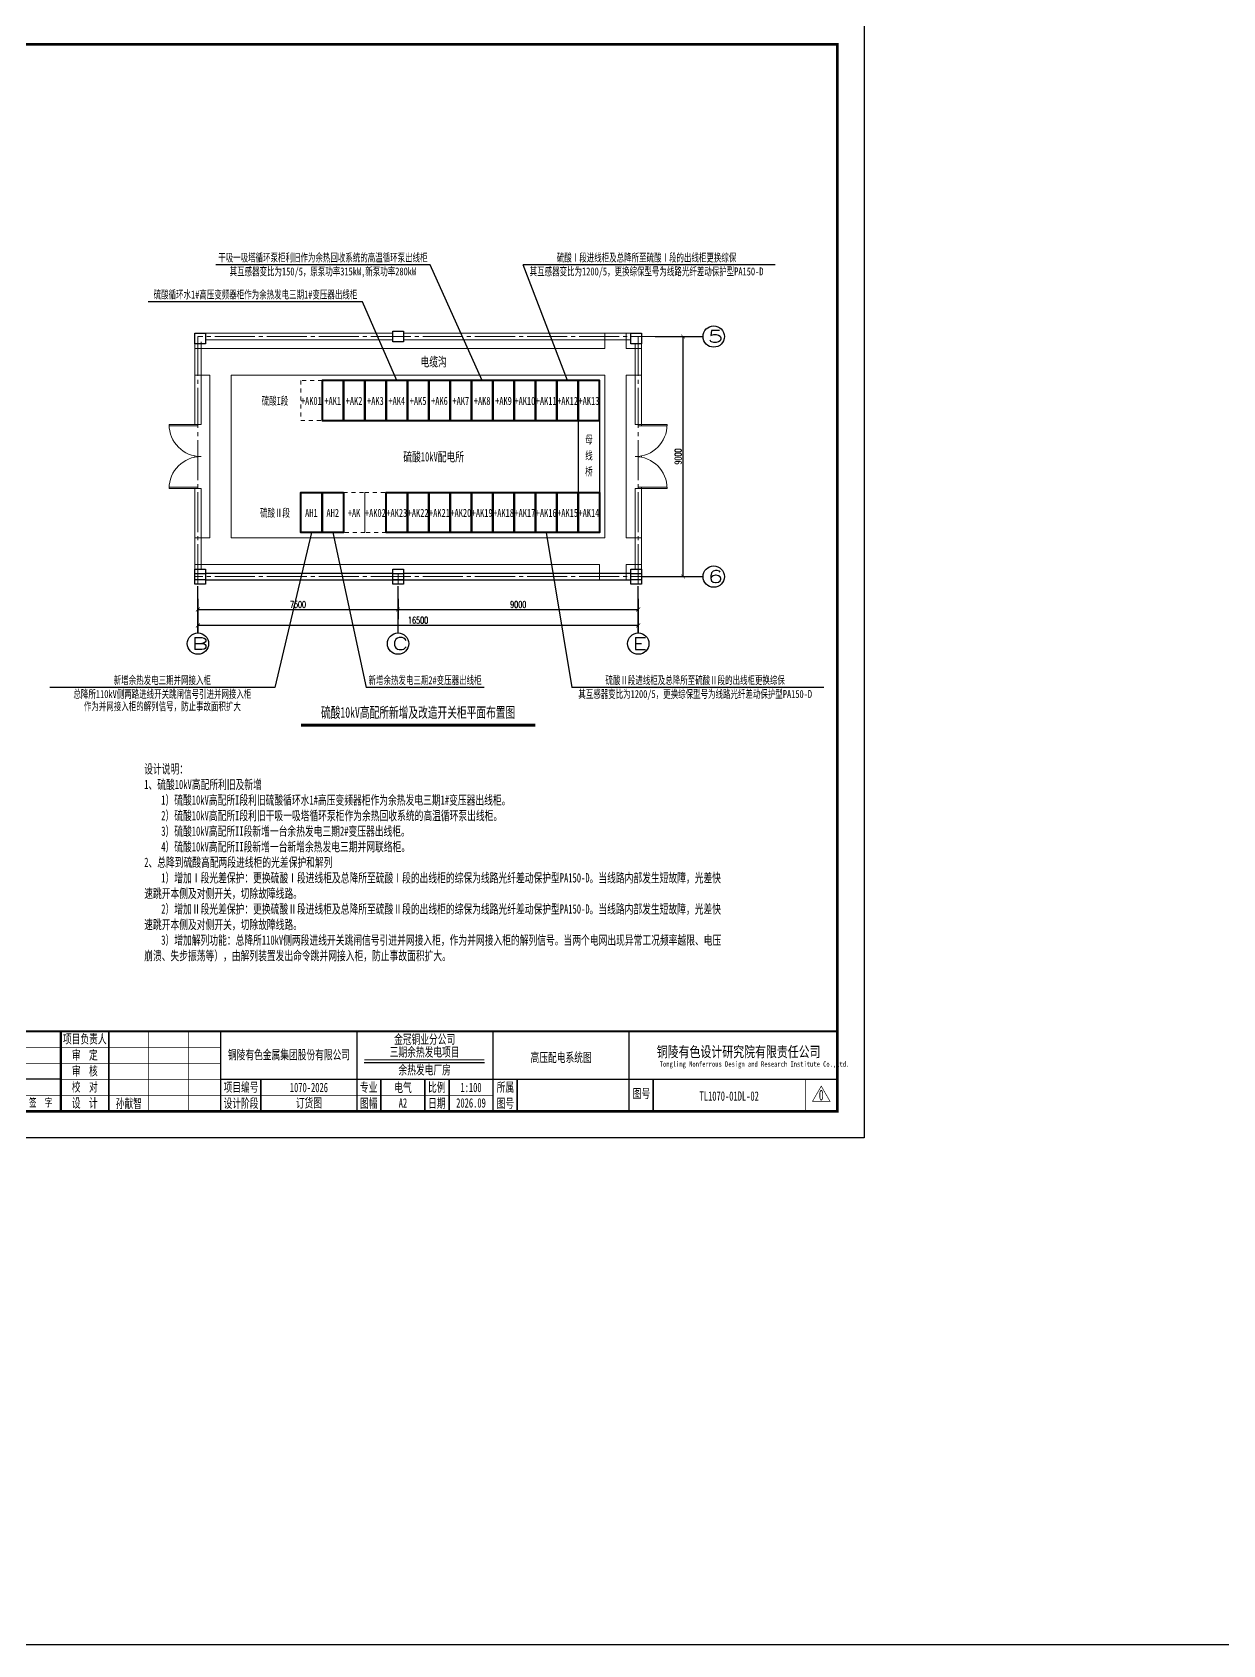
# Model space of a CAD drawing. Header units: millimetres. Extents: x -24326 to 675674, y 148048 to 606396.
# Drawn here: x 124208 to 168815, y 388048 to 448505 of the extents above; entities that cross this region are included whole.
import ezdxf
from ezdxf.enums import TextEntityAlignment as Align

# ---------------------------------------------------------------- set-up
doc = ezdxf.new("R2010")
doc.units = ezdxf.units.MM
for name, pattern in [('EB_DASH', [6, 3, -3]), ('EB_DASHDOT', [39, 30, -3, 3, -3]), ('常规', [20, 10, 0, 10])]:
    doc.linetypes.add(name, pattern=pattern)
for name, color, linetype in [('AXIS', 3, 'Continuous'), ('AXIS_TEXT', 7, 'Continuous'), ('TEXT', 4, 'Continuous'), ('图框', 7, 'Continuous'), ('文字', 7, 'Continuous'), ('照明平面导线层', 3, 'Continuous'), ('照明平面设备层', 1, 'Continuous')]:
    doc.layers.add(name, color=color, linetype=linetype)
for name, color, linetype, lineweight in [('CAXA0层', 7, 'Continuous', 25), ('CAXA1', 1, 'EB_DASHDOT', 25), ('CAXA3', 7, 'Continuous', 25), ('SW', 8, 'Continuous', 20)]:
    doc.layers.add(name, color=color, linetype=linetype, lineweight=lineweight)
doc.styles.add('_TCH_AXIS', font='COMPLEX', dxfattribs={"bigfont": 'GBCBIG'})
doc.styles.add('BcDimText', font='txt.shx', dxfattribs={"width": 0.667, "height": 250, "bigfont": 'hztxt.shx'})
doc.styles.add('HZ', font='simsun.ttf', dxfattribs={"width": 0.75})
doc.styles.add('标准', font='NSimSun.ttf', dxfattribs={"width": 0.667})
doc.dimstyles.new('BC_DIMLFAC_Arch_100.0000_1.0000_1.0000_0_MM_0_1.5000', dxfattribs={"dimtxt": 250, "dimasz": 150, "dimexe": 125, "dimexo": 62.5, "dimgap": 62.5, "dimtad": 1, "dimdec": 4, "dimzin": 0, "dimdsep": 46, "dimtxsty": 'BcDimText', "dimblk": 'ARCHTICK', "dimcen": 250, "dimadec": 0, "dimazin": 0, "dimtfac": 1, "dimtdec": 4, "dimtix": 1, "dimtmove": 0, "dimatfit": 3, "dimfxl": 1, "dimtolj": 1, "dimtzin": 0, "dimarcsym": 0})

# ---------------------------------------------------------------- blocks, each defined once
blk = doc.blocks.new('3')
at = {"layer": 'TEXT', "color": 7, "lineweight": 25, "style": 'HZ', "width": 0.75}
for s, height, p in [('铜陵有色设计研究院有限责任公司', 400, (221501, 249018)), ('Tongling Nonferrous Design and Research Institute Co.,Ltd.', 200, (221613, 248659))]:
    blk.add_text(s, height=height, dxfattribs=at).set_placement(p)
blk = doc.blocks.new('铜陵有色图签02')
at = {"layer": '图框', "linetype": 'Continuous', "lineweight": 50}
for p, q in [((-38401, 3003), (-38401, 1)), ((-29100, 3001), (-29100, 0))]:
    blk.add_line(p, q, dxfattribs=at)
at = {"layer": '图框', "color": 7, "linetype": 'Continuous', "lineweight": 25}
for p, q in [((-36201, 3010), (-36201, 9)), ((-34701, 3010), (-34701, 9)), ((-33401, 3017), (-33401, 16)), ((-31901, 3017), (-31901, 16)), ((-30601, 3017), (-30601, 16)), ((-29100, 1201), (-37501, 1201))]:
    blk.add_line(p, q, dxfattribs=at)
at = {"layer": '图框', "color": 7, "linetype": 'Continuous', "lineweight": 35}
for p, q in [((-27300, 3001), (-27300, 1)), ((-21600, 1197), (-21600, -3)), ((-17100, 1200), (-17100, 0)), ((-15450, 0), (-15450, 1200)), ((-14550, 1200), (-14550, 0)), ((-12000, 1201), (-12000, 1)), ((-6900, 1202), (-6900, 2))]:
    blk.add_line(p, q, dxfattribs=at)
at = {"layer": '图框', "lineweight": 25}
blk.add_line((-17723, 1830), (-13223, 1830), dxfattribs=at)
at = {"layer": '图框', "lineweight": 70, "const_width": 70}
blk.add_lwpolyline([(-17980, 3001), (0, 3001), (-38401, 3001)], dxfattribs=at)
at = {"layer": '图框', "linetype": 'Continuous', "lineweight": 50, "const_width": 50}
for points in [[(-23100, 3001), (-23100, 1)], [(-18000, 3000), (-18000, 0)]]:
    blk.add_lwpolyline(points, dxfattribs=at)
at = {"layer": '图框', "lineweight": 50, "const_width": 50}
for points in [[(-12900, 3001), (-12900, 1)], [(-7800, 3001), (-7800, 1)], [(0, 3000), (0, 0)], [(-23100, 1200), (0, 1200)]]:
    blk.add_lwpolyline(points, dxfattribs=at)
at = {"layer": '图框', "color": 7, "linetype": 'Continuous', "lineweight": 25, "const_width": 25}
for points in [[(-37501, 3000), (-37501, 0)], [(-25800, 3001), (-25800, 1)], [(-24300, 3001), (-24300, 1)], [(-23100, 2401), (-37501, 2401)], [(-23100, 1801), (-37501, 1801)], [(-23100, 1201), (-29100, 1201)], [(-12900, 600), (-18000, 600), (-37501, 600)], [(-602, 943), (-932, 371), (-272, 371), (-602, 943)]]:
    blk.add_lwpolyline(points, dxfattribs=at)
at = {"layer": '图框', "lineweight": 25, "const_width": 35}
blk.add_lwpolyline([(-17723, 1930), (-13223, 1930)], dxfattribs=at)
at = {"layer": '图框', "color": 7, "linetype": 'Continuous', "lineweight": 35, "const_width": 25}
blk.add_lwpolyline([(-1200, 1201), (-1200, 0)], dxfattribs=at)
at = {"layer": '图框', "linetype": 'Continuous', "lineweight": 70, "const_width": 70}
blk.add_lwpolyline([(-38401, 1), (0, 0)], dxfattribs=at)
at = {"layer": '图框', "lineweight": 25}
blk.add_blockref('3', (-228268, -246986), dxfattribs=at)
at = {"layer": 'TEXT', "color": 7, "lineweight": 25, "style": '标准', "width": 0.667}
for s, height, p in [('总  图', 300, (-36862, 2555)), ('建  筑', 300, (-34062, 2562)), ('热  工', 300, (-31262, 2562)), ('项目负责人', 350, (-28197, 2541)), ('会', 300, (-37942, 2054)), ('冶  炼', 300, (-36862, 1955)), ('化  工', 300, (-34062, 1962)), ('给排水', 300, (-31262, 1962)), ('审  定', 350, (-28197, 1941)), ('签', 300, (-37942, 1404)), ('选  矿', 300, (-36862, 1355)), ('暖  通', 300, (-34062, 1362)), ('自  控', 300, (-31262, 1362)), ('审  核', 350, (-28197, 1341)), ('栏', 300, (-37942, 754)), ('采  矿', 300, (-36862, 754)), ('机  械', 300, (-34062, 761)), ('电  气', 300, (-31262, 761)), ('校  对', 350, (-28197, 741)), ('项目编号', 350, (-22343, 730)), ('专业', 350, (-17559, 730)), ('比例', 350, (-15009, 730)), ('所属', 350, (-12438, 730)), ('图号', 350, (-7339, 495)), ('专  业', 300, (-36862, 170)), ('签  字', 300, (-35449, 170)), ('专  业', 300, (-34062, 177)), ('签  字', 300, (-32649, 177)), ('专  业', 300, (-31262, 177)), ('签  字', 300, (-29849, 177)), ('设  计', 350, (-28197, 139)), ('设计阶段', 350, (-22343, 130)), ('图幅', 350, (-17559, 130)), ('日期', 350, (-15009, 130)), ('图号', 350, (-12438, 130))]:
    blk.add_text(s, height=height, dxfattribs=at).set_placement(p, align=Align.CENTER)
blk = doc.blocks.new('_ArchTick')
at = {"color": 0, "linetype": 'ByBlock', "const_width": 0.15}
blk.add_lwpolyline([(-0.5, -0.5), (0.5, 0.5)], dxfattribs=at)
blk = doc.blocks.new('*D53')
at = {"color": 0, "lineweight": -2}
for p, q in [((130416, 427258), (130416, 426739)), ((130416, 426864), (137916, 426864)), ((137916, 427258), (137916, 426739))]:
    blk.add_line(p, q, dxfattribs=at)
at = {"layer": 'Defpoints', "color": 0}
for p in [(130416, 427321), (137916, 427321), (137916, 426864)]:
    blk.add_point(p, dxfattribs=at)
at = {"color": 0, "lineweight": -2, "xscale": 150, "yscale": 150, "zscale": 150, "rotation": 180}
blk.add_blockref('_ArchTick', (130416, 426864), dxfattribs=at)
at = {"color": 0, "lineweight": -2, "xscale": 150, "yscale": 150, "zscale": 150}
blk.add_blockref('_ArchTick', (137916, 426864), dxfattribs=at)
at = {"color": 0, "insert": (134166, 427052), "char_height": 250, "attachment_point": 5, "style": 'BcDimText'}
blk.add_mtext('\\A1;7500', dxfattribs=at)
blk = doc.blocks.new('*D54')
at = {"color": 0, "lineweight": -2}
for p, q in [((137916, 427258), (137916, 426739)), ((137916, 426864), (146916, 426864)), ((146916, 427258), (146916, 426739))]:
    blk.add_line(p, q, dxfattribs=at)
at = {"layer": 'Defpoints', "color": 0}
for p in [(137916, 427321), (146916, 427321), (146916, 426864)]:
    blk.add_point(p, dxfattribs=at)
at = {"color": 0, "lineweight": -2, "xscale": 150, "yscale": 150, "zscale": 150, "rotation": 180}
blk.add_blockref('_ArchTick', (137916, 426864), dxfattribs=at)
at = {"color": 0, "lineweight": -2, "xscale": 150, "yscale": 150, "zscale": 150}
blk.add_blockref('_ArchTick', (146916, 426864), dxfattribs=at)
at = {"color": 0, "insert": (142416, 427052), "char_height": 250, "attachment_point": 5, "style": 'BcDimText'}
blk.add_mtext('\\A1;9000', dxfattribs=at)
blk = doc.blocks.new('*D55')
at = {"color": 0, "lineweight": -2}
for p, q in [((130416, 426950), (130416, 426144)), ((146916, 427013), (146916, 426144)), ((130416, 426269), (146916, 426269))]:
    blk.add_line(p, q, dxfattribs=at)
at = {"layer": 'Defpoints', "color": 0}
for p in [(130416, 427013), (146916, 427075), (146916, 426269)]:
    blk.add_point(p, dxfattribs=at)
at = {"color": 0, "lineweight": -2, "xscale": 150, "yscale": 150, "zscale": 150, "rotation": 180}
blk.add_blockref('_ArchTick', (130416, 426269), dxfattribs=at)
at = {"color": 0, "lineweight": -2, "xscale": 150, "yscale": 150, "zscale": 150}
blk.add_blockref('_ArchTick', (146916, 426269), dxfattribs=at)
at = {"color": 0, "insert": (138666, 426457), "char_height": 250, "attachment_point": 5, "style": 'BcDimText'}
blk.add_mtext('\\A1;16500', dxfattribs=at)
blk = doc.blocks.new('*D56')
at = {"color": 0, "lineweight": -2}
for p, q in [((148587, 437097), (148719, 437097)), ((148594, 428097), (148594, 437097)), ((148587, 428097), (148719, 428097))]:
    blk.add_line(p, q, dxfattribs=at)
at = {"layer": 'Defpoints', "color": 0}
for p in [(148524, 437097), (148594, 437097), (148524, 428097)]:
    blk.add_point(p, dxfattribs=at)
at = {"color": 0, "lineweight": -2, "xscale": 150, "yscale": 150, "zscale": 150}
for p, rotation in [((148594, 437097), 90), ((148594, 428097), 270)]:
    blk.add_blockref('_ArchTick', p, dxfattribs=dict(at, rotation=rotation))
at = {"color": 0, "insert": (148406, 432597), "char_height": 250, "attachment_point": 5, "rotation": 90, "style": 'BcDimText'}
blk.add_mtext('\\A1;9000', dxfattribs=at)

msp = doc.modelspace()

# ---------------------------------------------------------------- linework, layer by layer
at = {"color": 3}
for p, q in [((139111.63916, 439780.7509), (131083.06586, 439780.7509)), ((141065.5583, 435446.88148), (139111.63916, 439780.7509)), ((144265.5583, 435446.88148), (142606.68457, 439780.7509)), ((152050.57987, 439780.7509), (142606.68457, 439780.7509)), ((136585.14896, 438396.36165), (128556.57566, 438396.36165)), ((137865.5583, 435446.88148), (136585.14896, 438396.36165)), ((134665.5583, 429746.88148), (133294.51521, 423936.33986)), ((135465.5583, 429746.88148), (136714.79769, 423936.33986)), ((143465.5583, 429746.88148), (144428.33982, 423936.33986)), ((133294.51521, 423936.33986), (124872.06525, 423936.33986)), ((141135.46709, 423936.33986), (136714.79769, 423936.33986)), ((153872.23512, 423936.33986), (144428.33982, 423936.33986))]:
    msp.add_line(p, q, dxfattribs=at)
at = {"color": 1}
for p, q in [((130415.5583, 425982.29296), (130415.5583, 427736.891)), ((137915.5583, 425982.29296), (137915.5583, 427736.891)), ((146915.5583, 425982.29296), (146915.5583, 427736.891))]:
    msp.add_line(p, q, dxfattribs=at)
at = {"color": 2, "linetype": 'ByBlock', "lineweight": -3, "ltscale": 100}
msp.add_line((675673.59742, 388047.80554), (-24326.40258, 388047.80554), dxfattribs=at)
at = {"layer": 'AXIS'}
for centre in [(149744.26503, 437096.88148), (149744.26503, 428096.88148), (130415.5583, 425582.29296), (137915.5583, 425582.29296), (146915.5583, 425582.29296)]:
    msp.add_circle(centre, 400, dxfattribs=at)
at = {"layer": 'CAXA0层', "color": 2, "linetype": 'Continuous', "lineweight": 40}
msp.add_line((134277.68595, 422548.9713), (143053.43064, 422548.9713), dxfattribs=at)
at = {"layer": 'CAXA0层', "color": 2, "linetype": 'Continuous', "lineweight": 0}
msp.add_line((134277.68595, 422483.48837), (143053.43064, 422483.48837), dxfattribs=at)
at = {"layer": 'CAXA1', "linetype": 'EB_DASHDOT', "lineweight": 15, "ltscale": 50}
for p, q in [((130415.5583, 427816.88148), (130415.5583, 437096.88148)), ((148146.80737, 437096.88148), (130415.5583, 437096.88148)), ((146915.5583, 427816.88148), (146915.5583, 437096.88148)), ((148146.80737, 428096.88148), (130295.5583, 428096.88148)), ((148146.80737, 428096.88148), (130295.5583, 428096.88148)), ((148146.80737, 428096.88148), (130295.5583, 428096.88148)), ((137915.5583, 427816.88148), (137915.5583, 428216.88148))]:
    msp.add_line(p, q, dxfattribs=at)
at = {"layer": 'CAXA3', "linetype": 'Continuous', "lineweight": 15}
for p, q in [((137715.5583, 437216.88148), (130695.5583, 437216.88148)), ((146635.5583, 437216.88148), (138115.5583, 437216.88148)), ((145665.5583, 436646.88148), (145665.5583, 437216.88148)), ((146465.5583, 436646.88148), (146465.5583, 437216.88148)), ((130295.5583, 433796.88148), (130295.5583, 436896.88148)), ((145665.5583, 436646.88148), (130295.5583, 436646.88148)), ((130535.5583, 433796.88148), (130535.5583, 436896.88148)), ((130535.5583, 433796.88148), (130535.5583, 436896.88148)), ((137715.5583, 436976.88148), (130695.5583, 436976.88148)), ((146635.5583, 436976.88148), (138115.5583, 436976.88148)), ((147035.5583, 436646.88148), (146465.5583, 436646.88148)), ((146795.5583, 433796.88148), (146795.5583, 436816.88148)), ((147035.5583, 433746.88148), (147035.5583, 436896.88148)), ((130865.5583, 435646.88148), (130295.5583, 435646.88148)), ((130865.5583, 429546.88148), (130865.5583, 435646.88148)), ((131665.5583, 429546.88148), (131665.5583, 435646.88148)), ((145665.5583, 435646.88148), (131665.5583, 435646.88148)), ((145665.5583, 429546.88148), (145665.5583, 435646.88148)), ((146465.5583, 429546.88148), (146465.5583, 435646.88148)), ((147035.5583, 435646.88148), (146465.5583, 435646.88148)), ((129335.5583, 433796.88148), (130535.5583, 433796.88148)), ((129336.60042, 433746.88148), (130415.5583, 433746.88148)), ((147995.5583, 433796.88148), (146795.5583, 433796.88148)), ((147994.51618, 433746.88148), (146915.5583, 433746.88148)), ((130295.5583, 432572.63656), (130295.5583, 432621.12641)), ((147035.5583, 432572.63656), (147035.5583, 432621.12641)), ((129335.5583, 431396.88148), (130535.5583, 431396.88148)), ((129336.60042, 431446.88148), (130415.5583, 431446.88148)), ((130295.5583, 428376.88148), (130295.5583, 431396.88148)), ((130535.5583, 428376.88148), (130535.5583, 431396.88148)), ((146795.5583, 428376.88148), (146795.5583, 431396.88148)), ((147995.5583, 431396.88148), (146795.5583, 431396.88148)), ((147994.51618, 431446.88148), (146915.5583, 431446.88148)), ((147035.5583, 428376.88148), (147035.5583, 431446.88148)), ((130865.5583, 429546.88148), (130295.5583, 429546.88148)), ((145665.5583, 429546.88148), (131665.5583, 429546.88148)), ((147035.5583, 429546.88148), (146465.5583, 429546.88148)), ((145465.5583, 428546.88148), (130295.5583, 428546.88148)), ((130295.5583, 428216.88148), (146715.5583, 428216.88148)), ((145465.5583, 427976.88148), (145465.5583, 428546.88148)), ((146465.5583, 427976.88148), (146465.5583, 428546.88148)), ((147035.5583, 428546.88148), (146465.5583, 428546.88148)), ((137715.5583, 427976.88148), (130295.5583, 427976.88148)), ((146635.5583, 427976.88148), (138115.5583, 427976.88148))]:
    msp.add_line(p, q, dxfattribs=at)
at = {"layer": 'CAXA3', "linetype": 'Continuous', "lineweight": 25}
for p, q in [((137715.5583, 428216.88148), (130695.5583, 428216.88148)), ((146635.5583, 428216.88148), (138115.5583, 428216.88148)), ((130695.5583, 427976.88148), (138115.5583, 427976.88148)), ((138115.5583, 427976.88148), (146635.5583, 427976.88148))]:
    msp.add_line(p, q, dxfattribs=at)
at = {"layer": 'CAXA3', "linetype": 'Continuous', "lineweight": 15}
for centre, start, end in [((130535.5583, 433796.88148), 180, 270), ((146795.5583, 433796.88148), 270, 0), ((130535.5583, 431396.88148), 90, 180), ((146795.5583, 431396.88148), 0, 90)]:
    msp.add_arc(centre, 1200, start, end, dxfattribs=at)
at = {"layer": '图框', "linetype": 'Continuous', "lineweight": 100, "const_width": 100}
msp.add_lwpolyline([(98473.59742, 408047.80554), (154373.59742, 408047.80554), (154373.59742, 448047.80554), (98473.59742, 448047.80554)], close=True, dxfattribs=at)
at = {"layer": '文字'}
for p, q in [((147551.64404, 437096.88148), (149344.26503, 437096.88148)), ((147700.5583, 437096.88148), (149344.26503, 437096.88148)), ((147700.5583, 437096.88148), (149344.26503, 437096.88148)), ((147035.5583, 428096.88148), (148400.10684, 428096.88148)), ((147700.5583, 428096.88148), (149347.93859, 428096.88148)), ((130415.5583, 427075.05478), (130415.5583, 426493.37)), ((137915.5583, 427075.05478), (137915.5583, 426493.37)), ((137915.5583, 427016.72144), (137915.5583, 426493.37)), ((146915.5583, 426962.55478), (146915.5583, 426493.37)), ((130415.5583, 426555.87), (130415.5583, 425982.29296)), ((146915.5583, 426555.87), (146915.5583, 425982.29296))]:
    msp.add_line(p, q, dxfattribs=at)
for points in [[(130295.5583, 437216.88148), (130695.5583, 437216.88148), (130695.5583, 436816.88148), (130295.5583, 436816.88148)], [(137715.5583, 437296.88148), (138115.5583, 437296.88148), (138115.5583, 436896.88148), (137715.5583, 436896.88148)], [(146635.5583, 437216.88148), (147035.5583, 437216.88148), (147035.5583, 436816.88148), (146635.5583, 436816.88148)], [(130295.5583, 428376.88148), (130695.5583, 428376.88148), (130695.5583, 427976.88148), (130295.5583, 427976.88148)], [(130295.5583, 428216.88148), (130695.5583, 428216.88148), (130695.5583, 427816.88148), (130295.5583, 427816.88148)], [(137715.5583, 428376.88148), (138115.5583, 428376.88148), (138115.5583, 427976.88148), (137715.5583, 427976.88148)], [(137715.5583, 428216.88148), (138115.5583, 428216.88148), (138115.5583, 427816.88148), (137715.5583, 427816.88148)], [(146635.5583, 428376.88148), (147035.5583, 428376.88148), (147035.5583, 427976.88148), (146635.5583, 427976.88148)], [(146635.5583, 428216.88148), (147035.5583, 428216.88148), (147035.5583, 427816.88148), (146635.5583, 427816.88148)]]:
    msp.add_lwpolyline(points, close=True, dxfattribs=at)
at = {"layer": '文字', "linetype": 'EB_DASH', "lineweight": 15, "ltscale": 50}
for points in [[(135065.5583, 433946.88148), (135065.5583, 435446.88148), (134265.5583, 435446.88148), (134265.5583, 433946.88148)], [(136665.5583, 431246.88148), (136665.5583, 429746.88148), (135865.5583, 429746.88148), (135865.5583, 431246.88148)], [(137465.5583, 431246.88148), (137465.5583, 429746.88148), (136665.5583, 429746.88148), (136665.5583, 431246.88148)]]:
    msp.add_lwpolyline(points, close=True, dxfattribs=at)
at = {"layer": '文字', "lineweight": 40}
for points in [[(135865.5583, 433946.88148), (135865.5583, 435446.88148), (135065.5583, 435446.88148), (135065.5583, 433946.88148)], [(135865.5583, 433946.88148), (135865.5583, 435446.88148), (135065.5583, 435446.88148), (135065.5583, 433946.88148)], [(136665.5583, 433946.88148), (136665.5583, 435446.88148), (135865.5583, 435446.88148), (135865.5583, 433946.88148)], [(136665.5583, 433946.88148), (136665.5583, 435446.88148), (135865.5583, 435446.88148), (135865.5583, 433946.88148)], [(137465.5583, 433946.88148), (137465.5583, 435446.88148), (136665.5583, 435446.88148), (136665.5583, 433946.88148)], [(137465.5583, 433946.88148), (137465.5583, 435446.88148), (136665.5583, 435446.88148), (136665.5583, 433946.88148)], [(138265.5583, 433946.88148), (138265.5583, 435446.88148), (137465.5583, 435446.88148), (137465.5583, 433946.88148)], [(138265.5583, 433946.88148), (138265.5583, 435446.88148), (137465.5583, 435446.88148), (137465.5583, 433946.88148)], [(139065.5583, 433946.88148), (139065.5583, 435446.88148), (138265.5583, 435446.88148), (138265.5583, 433946.88148)], [(139065.5583, 433946.88148), (139065.5583, 435446.88148), (138265.5583, 435446.88148), (138265.5583, 433946.88148)], [(139865.5583, 433946.88148), (139865.5583, 435446.88148), (139065.5583, 435446.88148), (139065.5583, 433946.88148)], [(139865.5583, 433946.88148), (139865.5583, 435446.88148), (139065.5583, 435446.88148), (139065.5583, 433946.88148)], [(140665.5583, 433946.88148), (140665.5583, 435446.88148), (139865.5583, 435446.88148), (139865.5583, 433946.88148)], [(140665.5583, 433946.88148), (140665.5583, 435446.88148), (139865.5583, 435446.88148), (139865.5583, 433946.88148)], [(141465.5583, 433946.88148), (141465.5583, 435446.88148), (140665.5583, 435446.88148), (140665.5583, 433946.88148)], [(141465.5583, 433946.88148), (141465.5583, 435446.88148), (140665.5583, 435446.88148), (140665.5583, 433946.88148)], [(142265.5583, 433946.88148), (142265.5583, 435446.88148), (141465.5583, 435446.88148), (141465.5583, 433946.88148)], [(142265.5583, 433946.88148), (142265.5583, 435446.88148), (141465.5583, 435446.88148), (141465.5583, 433946.88148)], [(143065.5583, 433946.88148), (143065.5583, 435446.88148), (142265.5583, 435446.88148), (142265.5583, 433946.88148)], [(143065.5583, 433946.88148), (143065.5583, 435446.88148), (142265.5583, 435446.88148), (142265.5583, 433946.88148)], [(143865.5583, 433946.88148), (143865.5583, 435446.88148), (143065.5583, 435446.88148), (143065.5583, 433946.88148)], [(143865.5583, 433946.88148), (143865.5583, 435446.88148), (143065.5583, 435446.88148), (143065.5583, 433946.88148)], [(144665.5583, 433946.88148), (144665.5583, 435446.88148), (143865.5583, 435446.88148), (143865.5583, 433946.88148)], [(144665.5583, 433946.88148), (144665.5583, 435446.88148), (143865.5583, 435446.88148), (143865.5583, 433946.88148)], [(145465.5583, 433946.88148), (145465.5583, 435446.88148), (144665.5583, 435446.88148), (144665.5583, 433946.88148)], [(145465.5583, 433946.88148), (145465.5583, 435446.88148), (144665.5583, 435446.88148), (144665.5583, 433946.88148)], [(138265.5583, 431246.88148), (138265.5583, 429746.88148), (137465.5583, 429746.88148), (137465.5583, 431246.88148)], [(139065.5583, 431246.88148), (139065.5583, 429746.88148), (138265.5583, 429746.88148), (138265.5583, 431246.88148)], [(139865.5583, 431246.88148), (139865.5583, 429746.88148), (139065.5583, 429746.88148), (139065.5583, 431246.88148)], [(140665.5583, 431246.88148), (140665.5583, 429746.88148), (139865.5583, 429746.88148), (139865.5583, 431246.88148)], [(141465.5583, 431246.88148), (141465.5583, 429746.88148), (140665.5583, 429746.88148), (140665.5583, 431246.88148)], [(142265.5583, 431246.88148), (142265.5583, 429746.88148), (141465.5583, 429746.88148), (141465.5583, 431246.88148)], [(143065.5583, 431246.88148), (143065.5583, 429746.88148), (142265.5583, 429746.88148), (142265.5583, 431246.88148)], [(143865.5583, 431246.88148), (143865.5583, 429746.88148), (143065.5583, 429746.88148), (143065.5583, 431246.88148)], [(144665.5583, 431246.88148), (144665.5583, 429746.88148), (143865.5583, 429746.88148), (143865.5583, 431246.88148)], [(145465.5583, 431246.88148), (145465.5583, 429746.88148), (144665.5583, 429746.88148), (144665.5583, 431246.88148)]]:
    msp.add_lwpolyline(points, close=True, dxfattribs=at)
at = {"layer": '文字', "color": 2, "lineweight": 40}
for points in [[(135065.5583, 431246.88148), (135065.5583, 429746.88148), (134265.5583, 429746.88148), (134265.5583, 431246.88148)], [(135865.5583, 431246.88148), (135865.5583, 429746.88148), (135065.5583, 429746.88148), (135065.5583, 431246.88148)]]:
    msp.add_lwpolyline(points, close=True, dxfattribs=at)
at = {"layer": '照明平面导线层', "color": 0, "linetype": '常规', "ltscale": 2}
for points in [[(144665.5583, 433946.88148), (144665.5583, 431246.88148)], [(145465.5583, 433946.88148), (145465.5583, 431246.88148)]]:
    msp.add_lwpolyline(points, dxfattribs=at)
at = {"layer": '照明平面设备层', "color": 0, "lineweight": -3, "ltscale": 100}
msp.add_lwpolyline([(95973.59742, 449047.80554), (155373.59742, 449047.80554), (155373.59742, 407047.80554), (95973.59742, 407047.80554)], close=True, dxfattribs=at)

# ---------------------------------------------------------------- block references
at = {"layer": '图框', "lineweight": 25}
msp.add_blockref('铜陵有色图签02', (154373.59742, 408047.80554), dxfattribs=at)

# ---------------------------------------------------------------- texts
at = {"layer": 'AXIS_TEXT', "style": '_TCH_AXIS', "width": 1.5}
for s, p in [('5', (149517.99086, 436870.60731)), ('6', (149517.99086, 427870.60731)), ('B', (130189.28413, 425356.01879)), ('C', (137689.28413, 425356.01879)), ('E', (146689.28413, 425356.01879))]:
    msp.add_text(s, height=452.54834, dxfattribs=at).set_placement(p)
at = {"layer": 'SW', "color": 7, "linetype": 'Continuous', "lineweight": 25, "style": '标准', "width": 0.667}
for s, height, p in [('干吸一吸塔循环泵柜利旧作为余热回收系统的高温循环泵出线柜', 300, (135097.35251, 439905.57791)), ('硫酸Ⅰ段进线柜及总降所至硫酸Ⅰ段的出线柜更换综保', 300, (147225.50957, 439905.57791)), ('其互感器变比为150/5，原泵功率315kW,新泵功率280kW', 300, (135097.35251, 439387.15665)), ('硫酸循环水1#高压变频器柜作为余热发电三期1#变压器出线柜', 300, (132570.86231, 438521.18866)), ('电缆沟', 350, (139248.04537, 435974.32117)), ('+AK01', 300, (134665.5583, 434533.71087)), ('+AK1', 300, (135465.5583, 434533.71087)), ('+AK2', 300, (136265.5583, 434533.71087)), ('+AK3', 300, (137065.5583, 434533.71087)), ('+AK4', 300, (137865.5583, 434533.71087)), ('+AK5', 300, (138665.5583, 434533.71087)), ('+AK6', 300, (139465.5583, 434533.71087)), ('+AK7', 300, (140265.5583, 434533.71087)), ('+AK8', 300, (141065.5583, 434533.71087)), ('+AK9', 300, (141865.5583, 434533.71087)), ('+AK10', 300, (142665.5583, 434533.71087)), ('+AK11', 300, (143465.5583, 434533.71087)), ('+AK12', 300, (144265.5583, 434533.71087)), ('+AK13', 300, (145065.5583, 434533.71087)), ('AH1', 300, (134665.5583, 430333.71087)), ('AH2', 300, (135465.5583, 430333.71087)), ('+AK', 300, (136265.5583, 430333.71087)), ('+AK02', 300, (137065.5583, 430333.71087)), ('+AK23', 300, (137865.5583, 430333.71087)), ('+AK22', 300, (138665.5583, 430333.71087)), ('+AK21', 300, (139465.5583, 430333.71087)), ('+AK20', 300, (140265.5583, 430333.71087)), ('+AK19', 300, (141065.5583, 430333.71087)), ('+AK18', 300, (141865.5583, 430333.71087)), ('+AK17', 300, (142665.5583, 430333.71087)), ('+AK16', 300, (143465.5583, 430333.71087)), ('+AK15', 300, (144265.5583, 430333.71087)), ('+AK14', 300, (145065.5583, 430333.71087)), ('新增余热发电三期并网接入柜', 300, (129083.29023, 424061.16688)), ('新增余热发电三期2#变压器出线柜', 300, (138925.13239, 424061.16688)), ('硫酸Ⅱ段进线柜及总降所至硫酸Ⅱ段的出线柜更换综保', 300, (149047.16482, 424061.16688)), ('孙献智', 350, (127825.33482, 408168.32387))]:
    msp.add_text(s, height=height, dxfattribs=at).set_placement(p, align=Align.CENTER)
at = {"layer": 'SW', "color": 1, "linetype": 'Continuous', "lineweight": 25, "style": '标准', "width": 0.667}
for s, height, p in [('其互感器变比为1200/5，更换综保型号为线路光纤差动保护型PA150-D', 300, (147225.50957, 439387.15665)), ('总降所110kV侧两路进线开关跳闸信号引进并网接入柜', 300, (129083.29023, 423542.74561)), ('其互感器变比为1200/5，更换综保型号为线路光纤差动保护型PA150-D', 300, (149047.16482, 423542.74561)), ('作为并网接入柜的解列信号，防止事故面积扩大', 300, (129083.29023, 423082.00718)), ('订货图', 350, (134573.02114, 408187.78351))]:
    msp.add_text(s, height=height, dxfattribs=at).set_placement(p, align=Align.CENTER)
at = {"layer": 'SW', "color": 4, "linetype": 'Continuous', "lineweight": 25, "style": '标准', "width": 0.667}
for s, height, p in [('硫酸I段', 300, (133303.25052, 434533.71087)), ('硫酸Ⅱ段', 300, (133303.25052, 430333.71087)), ('三期余热发电项目', 350, (138910.44932, 410098.57327)), ('金冠铜业分公司', 350, (138910.44932, 410576.69826)), ('铜陵有色金属集团股份有限公司', 350, (133827.45058, 409995.49497)), ('高压配电系统图', 350, (144024.50883, 409894.71849)), ('余热发电厂房', 350, (138910.44932, 409430.29975)), ('1070-2026', 350, (134573.02114, 408767.48556)), ('电气', 350, (138097.77392, 408767.48556)), ('1:100', 350, (140647.77392, 408767.48556)), ('TL1070-01DL-02', 350, (150322.91182, 408444.2761)), ('0', 400, (153771.3699, 408455.76591)), ('A2', 350, (138097.77392, 408187.78351)), ('2026.09', 350, (140647.77392, 408187.78351))]:
    msp.add_text(s, height=height, dxfattribs=at).set_placement(p, align=Align.CENTER)
at = {"layer": 'SW', "color": 6, "linetype": 'Continuous', "lineweight": 25, "style": '标准', "width": 0.667}
msp.add_text('硫酸10kV配电所', height=350, dxfattribs=at).set_placement((139248.04537, 432413.49189), align=Align.CENTER)
at = {"layer": 'SW', "color": 2, "linetype": 'Continuous', "lineweight": 25, "style": '标准', "width": 0.667}
msp.add_text('硫酸10kV高配所新增及改造开关柜平面布置图', height=400, dxfattribs=at).set_placement((138665.5583, 422803.98532), align=Align.CENTER)
at = {"layer": 'SW', "color": 0, "linetype": 'Continuous', "lineweight": 25, "insert": (128402.42421, 421061.01665), "char_height": 350, "width": 21764.1743923, "attachment_point": 1, "style": '标准'}
msp.add_mtext('\\A1;{\\fSimSun|b0|i0|c134|p2;\\W0.67;设计说明：\\P1、硫酸10kV高配所利旧及新增\\P    1）硫酸10kV高配所I段利旧硫酸循环水1#高压变频器柜作为余热发电三期1#变压器出线柜。\\P    2）硫酸10kV高配所I段利旧干吸一吸塔循环泵柜作为余热回收系统的高温循环泵出线柜。\\P    3）硫酸10kV高配所II段新增一台余热发电三期2#变压器出线柜。\\P    4）硫酸10kV高配所II段新增一台新增余热发电三期并网联络柜。\\P2、总降到硫酸高配两段进线柜的光差保护和解列\\P    1）增加Ⅰ段光差保护：更换硫酸Ⅰ段进线柜及总降所至硫酸Ⅰ段的出线柜的综保为线路光纤差动保护型PA150-D。当线路内部发生短故障，光差快速跳开本侧及对侧开关，切除故障线路。\\P    2）增加Ⅱ段光差保护：更换硫酸Ⅱ段进线柜及总降所至硫酸Ⅱ段的出线柜的综保为线路光纤差动保护型PA150-D。当线路内部发生短故障，光差快速跳开本侧及对侧开关，切除故障线路。\\P    3）增加解列功能：总降所110kV侧两段进线开关跳闸信号引进并网接入柜，作为并网接入柜的解列信号。当两个电网出现异常工况频率越限、电压崩溃、失步振荡等），由解列装置发出命令跳并网接入柜，防止事故面积扩大。}', dxfattribs=at)
at = {"layer": '文字', "lineweight": 40, "style": '标准', "width": 0.667}
for s, p in [('母', (145065.5583, 433083.14661)), ('线', (145065.5583, 432483.14661)), ('桥', (145065.5583, 431883.14661))]:
    msp.add_text(s, height=300, dxfattribs=at).set_placement(p, align=Align.CENTER)

# ---------------------------------------------------------------- dimensions: what is measured, and where the dimension line sits
dim = msp.add_linear_dim(base=(148593.70719, 437096.88148), p1=(148524.24845, 428096.88148), p2=(148524.24845, 437096.88148), angle=90, dimstyle='BC_DIMLFAC_Arch_100.0000_1.0000_1.0000_0_MM_0_1.5000')
dim.commit()
dim.dimension.update_dxf_attribs({"geometry": '*D56', "text_midpoint": (148406.20719, 432596.88148)})
for base, p1, p2, picture, middle in [((137915.5583, 426864.29104), (130415.5583, 427320.97582), (137915.5583, 427320.97582), '*D53', (134165.5583, 427051.79104)), ((146915.5583, 426269.08148), (130415.5583, 427012.55478), (146915.5583, 427075.05478), '*D55', (138665.5583, 426456.58148)), ((146915.5583, 426864.29104), (137915.5583, 427320.97582), (146915.5583, 427320.97582), '*D54', (142415.5583, 427051.79104))]:
    dim = msp.add_linear_dim(base=base, p1=p1, p2=p2, dimstyle='BC_DIMLFAC_Arch_100.0000_1.0000_1.0000_0_MM_0_1.5000')
    dim.commit()
    dim.dimension.update_dxf_attribs({"geometry": picture, "text_midpoint": middle})

doc.saveas('drawing.dxf')
